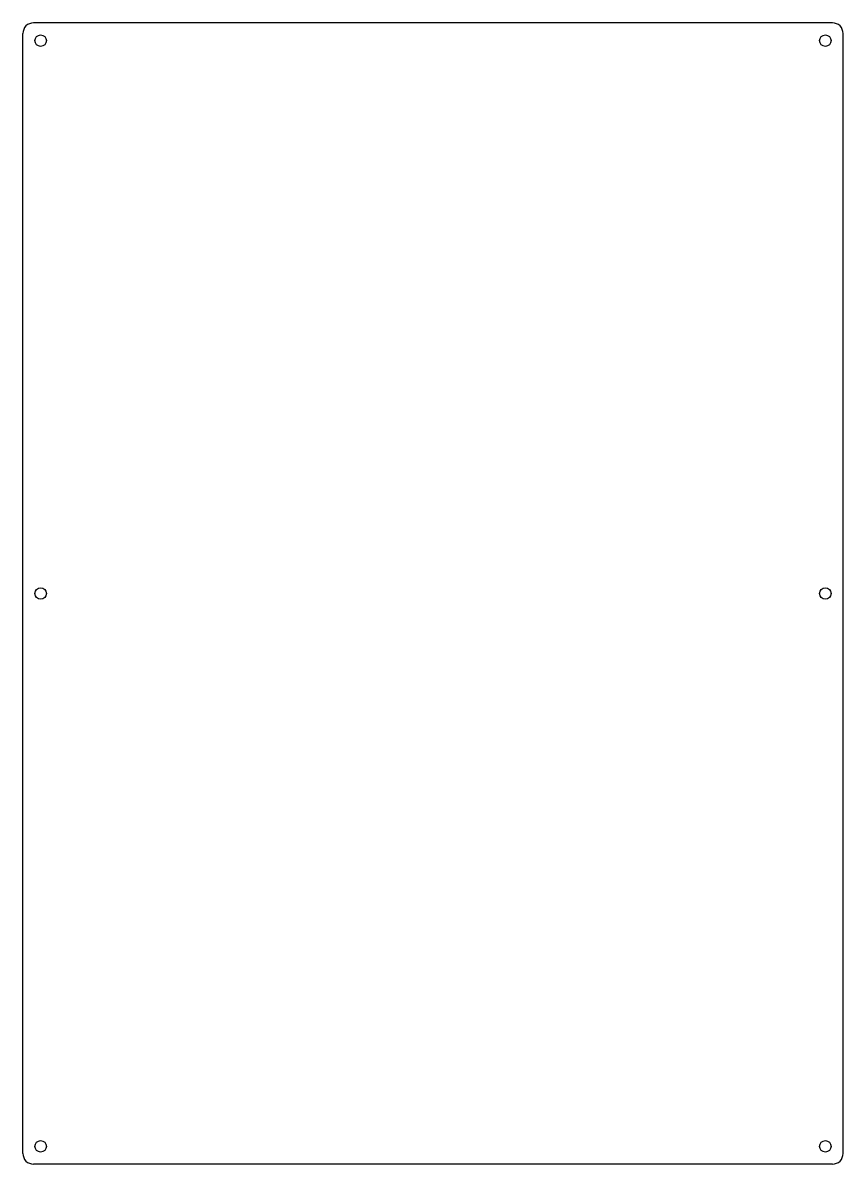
# Model space of a CAD drawing. Extents: x 0 to 230, y 0 to 320.
import ezdxf

# ---------------------------------------------------------------- set-up
doc = ezdxf.new("R2010")
doc.units = 0
doc.layers.add('20', color=53, linetype='CONTINUOUS')

msp = doc.modelspace()

# ---------------------------------------------------------------- linework, layer by layer
at = {"layer": '20'}
for p, q in [((227, 320), (3, 320)), ((0, 3), (0, 317)), ((230, 3), (230, 317)), ((227, 0), (3, 0))]:
    msp.add_line(p, q, dxfattribs=at)
for centre in [(5, 315), (225, 315), (5, 160), (225, 160), (5, 5), (225, 5)]:
    msp.add_circle(centre, 1.6, dxfattribs=at)
for centre, start, end in [((3, 317), 90, 180), ((227, 317), 0, 90), ((3, 3), 180, 270), ((227, 3), 270, 0)]:
    msp.add_arc(centre, 3, start, end, dxfattribs=at)

doc.saveas('drawing.dxf')
